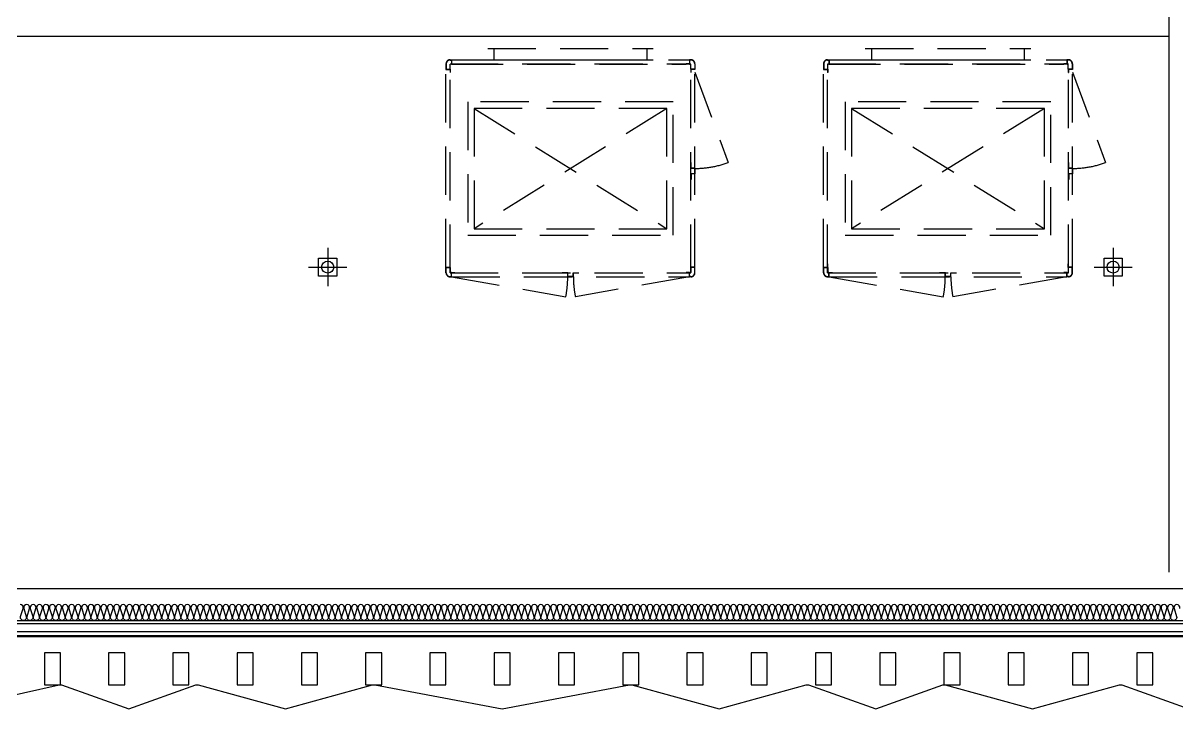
# Model space of a CAD drawing. Header units: millimetres. Extents: x -95754 to 177808, y 34455 to 149960.
# Drawn here: x 134171 to 141354, y 106755 to 111023 of the extents above; entities that cross this region are included whole.
import ezdxf

# ---------------------------------------------------------------- set-up
doc = ezdxf.new("R2010")
doc.units = ezdxf.units.MM
doc.header["$LTSCALE"] = 300
doc.linetypes.add('H1', pattern=[1.5, 1, -0.5])
for name, color, linetype in [('A-ELE-8', 8, 'Continuous'), ('A-ETC-기계', 253, 'H1'), ('A-LOUVER', 6, 'Continuous'), ('A-SYM', 7, 'Continuous'), ('A-WALL-D', 7, 'Continuous'), ('A-지붕바닥', 251, 'Continuous'), ('A-하지철물', 55, 'Continuous'), ('ISL', 251, 'Continuous'), ('복합판넬', 6, 'Continuous'), ('우수계획', 7, 'Continuous')]:
    doc.layers.add(name, color=color, linetype=linetype)
doc.layers.add('A-ETC-AREA', color=21, linetype='Continuous', plot=False)

# ---------------------------------------------------------------- blocks, each defined once
blk = doc.blocks.new('A$Cacae0627')
at = {"layer": '우수계획', "color": 1}
for p, q in [((0, 528), (0, -528)), ((-528, 0), (528, 0))]:
    blk.add_line(p, q, dxfattribs=at)
at = {"layer": '우수계획', "color": 6, "lineweight": -3}
blk.add_lwpolyline([(-250, 250), (250, 250), (250, -250), (-250, -250)], close=True, dxfattribs=at)
blk.add_circle((0, 0), 167, dxfattribs=at)
blk = doc.blocks.new('A$Cfdea7a82')
at = {"layer": 'A-SYM', "xscale": 0.2249999999999964, "yscale": 0.2249999999999964, "zscale": 0.2249999999999964}
blk.add_blockref('A$Cacae0627', (203.8, 118.8, 0), dxfattribs=at)
blk = doc.blocks.new('A$C7EEB4B3A')
for p, q in [((36.2, 25), (0, 25)), ((0, 25), (0, 23.8)), ((35, 23.8), (0, 23.8)), ((35, 0), (35, 23.8)), ((35, 0), (70, 0)), ((36.2, 1.2), (36.2, 25)), ((36.2, 1.2), (68.8, 1.2)), ((68.8, 1.2), (68.8, 25)), ((68.8, 25), (105, 25)), ((70, 0), (70, 23.8)), ((70, 23.8), (105, 23.8)), ((105, 25), (105, 23.8))]:
    blk.add_line(p, q)
blk = doc.blocks.new('A$C86700e7d')
blk.add_line((0, 0), (-563.5, -206))
blk.add_arc((0, 0), 600, 180, 200.0852)
blk = doc.blocks.new('G$CF23F1454')
for p, q in [((-750, 0), (-740, 0)), ((-740, 0), (-740, -25)), ((-740, 0), (740, 0)), ((-515, 70), (515, 70)), ((-515, 0), (515, 0)), ((-475, 0), (-475, 70)), ((475, 70), (475, 0)), ((750, 0), (740, 0)), ((740, 0), (740, -25)), ((-775, -25), (-775, -60)), ((-775, -60), (-750, -60)), ((-775, -1290.1), (-775, -60)), ((-773.4, -25), (-773.4, -58.4)), ((-773.4, -58.4), (-748.4, -58.4)), ((-750, -1.6), (-741.6, -1.6)), ((-750, -1325.1), (-750, -25)), ((-750, -25), (750, -25)), ((-750, -60), (-750, -80)), ((-748.4, -58.4), (-748.4, -26.6)), ((-741.6, -26.6), (-748.4, -26.6)), ((-748.4, -58.4), (-748.4, -80)), ((-741.6, -1.6), (-741.6, -26.6)), ((-741.6, -26.6), (-720, -26.6)), ((-740, -25), (-720, -25)), ((-720, -26.6), (-720, -25)), ((-720, -26.6), (720, -26.6)), ((740, -25), (720, -25)), ((720, -26.6), (720, -25)), ((741.6, -26.6), (720, -26.6)), ((750, -1.6), (741.6, -1.6)), ((741.6, -1.6), (741.6, -26.6)), ((741.6, -26.6), (748.4, -26.6)), ((748.4, -58.4), (748.4, -26.6)), ((773.4, -58.4), (748.4, -58.4)), ((748.4, -58.4), (748.4, -80)), ((750, -1325.1), (750, -25)), ((775, -60), (750, -60)), ((750, -60), (750, -80)), ((773.4, -25), (773.4, -58.4)), ((775, -25), (775, -60)), ((775, -1290.1), (775, -60)), ((-748.4, -80), (-750, -80)), ((748.4, -80), (750, -80)), ((-640, -262.1), (-640, -1092.1)), ((640, -262.1), (-640, -262.1)), ((640, -1092.1), (640, -262.1)), ((-600, -302.1), (-600, -1052.1)), ((-600, -302.1), (600, -1052.1)), ((600, -302.1), (-600, -1052.1)), ((600, -302.1), (-600, -302.1)), ((600, -1052.1), (600, -302.1)), ((-600, -1052.1), (600, -1052.1)), ((-640, -1092.1), (640, -1092.1)), ((-775, -1325.1), (-775, -1290.1)), ((-775, -1290.1), (-750, -1290.1)), ((-773.4, -1325.1), (-773.4, -1291.7)), ((-773.4, -1291.7), (-748.4, -1291.7)), ((-750, -1290.1), (-750, -1270.1)), ((-748.4, -1270.1), (-750, -1270.1)), ((-748.4, -1291.7), (-748.4, -1270.1)), ((-748.4, -1291.7), (-748.4, -1323.5)), ((748.4, -1291.7), (748.4, -1270.1)), ((748.4, -1270.1), (750, -1270.1)), ((773.4, -1291.7), (748.4, -1291.7)), ((748.4, -1291.7), (748.4, -1323.5)), ((750, -1290.1), (750, -1270.1)), ((775, -1290.1), (750, -1290.1)), ((773.4, -1325.1), (773.4, -1291.7)), ((775, -1325.1), (775, -1290.1)), ((-750, -1325.1), (750, -1325.1)), ((-750, -1348.5), (-741.6, -1348.5)), ((-750, -1350.1), (-740, -1350.1)), ((-741.6, -1323.5), (-748.4, -1323.5)), ((-741.6, -1348.5), (-741.6, -1323.5)), ((-741.6, -1323.5), (-720, -1323.5)), ((-740, -1350.1), (-740, -1325.1)), ((-740, -1325.1), (-720, -1325.1)), ((-740, -1350.1), (740, -1350.1)), ((-740, -1350.1), (-29.3, -1475.3)), ((-720, -1323.5), (-720, -1325.1)), ((740, -1350.1), (30.3, -1475.3)), ((741.6, -1323.5), (720, -1323.5)), ((720, -1323.5), (720, -1325.1)), ((740, -1325.1), (720, -1325.1)), ((740, -1350.1), (740, -1325.1)), ((750, -1350.1), (740, -1350.1)), ((741.6, -1348.5), (741.6, -1323.5)), ((741.6, -1323.5), (748.4, -1323.5)), ((750, -1348.5), (741.6, -1348.5))]:
    blk.add_line(p, q)
for centre, radius, start, end in [((-750, -25), 25, 90, 180), ((750, -25), 25, 0, 90), ((-750, -25), 23.4, 90, 180.00287), ((750, -25), 23.4, 359.99713, 90), ((-750, -1325.1), 25, 180, 270), ((-750, -1325.1), 23.4, 179.99713, 270), ((-658.9, -1350.1), 641.9, 348.75274, 0.00458), ((659.9, -1350.1), 641.9, 179.99542, 191.24726), ((750, -1325.1), 25, 270, 0), ((750, -1325.1), 23.4, 270, 0.00287)]:
    blk.add_arc(centre, radius, start, end)
at = {"rotation": 90.00000000000001}
blk.add_blockref('A$C86700e7d', (775, -76.1), dxfattribs=at)
at = {"xscale": -1, "rotation": 89.99999999999997}
blk.add_blockref('A$C7EEB4B3A', (775, -639.9), dxfattribs=at)
at = {"xscale": -1}
blk.add_blockref('A$C7EEB4B3A', (53, -1350.1), dxfattribs=at)
blk = doc.blocks.new('6F_기계장비')
at = {"layer": 'A-ETC-기계'}
for p in [(45025, -37810.9), (47375, -37810.9)]:
    blk.add_blockref('G$CF23F1454', p, dxfattribs=at)

msp = doc.modelspace()

# ---------------------------------------------------------------- linework, layer by layer
at = {"layer": 'A-ELE-8', "elevation": 0}
msp.add_lwpolyline([(133728.6, 106755), (134396.1, 106905), (134396.1, 106905), (134411.1, 106905), (134411.1, 106905), (134828.6, 106755), (135246.1, 106905), (135246.1, 106905), (135261.1, 106905), (135261.1, 106905), (135803.6, 106755), (136346.1, 106905), (136346.1, 106905), (136361.1, 106905), (136361.1, 106905), (137153.6, 106755), (137946.1, 106905), (137946.1, 106905), (137961.1, 106905), (137961.1, 106905), (138503.6, 106755), (139046.1, 106905), (139046.1, 106905), (139061.1, 106905), (139061.1, 106905), (139478.6, 106755), (139896.1, 106905), (139896.1, 106905), (139911.1, 106905), (139911.1, 106905), (140453.6, 106755), (140996.1, 106905), (140996.1, 106905), (141011.1, 106905), (141011.1, 106905), (141428.6, 106755)], dxfattribs=at)
at = {"layer": 'A-ETC-AREA'}
msp.add_lwpolyline([(109303.6, 107505), (145803.6, 107505), (145803.6, 123005), (109303.6, 123005)], close=True, dxfattribs=at)
at = {"layer": 'A-LOUVER', "elevation": 0}
for points in [[(134303.6, 106905), (134403.6, 106905), (134403.6, 107105), (134303.6, 107105)], [(134703.6, 106905), (134803.6, 106905), (134803.6, 107105), (134703.6, 107105)], [(135103.6, 106905), (135203.6, 106905), (135203.6, 107105), (135103.6, 107105)], [(135503.6, 106905), (135603.6, 106905), (135603.6, 107105), (135503.6, 107105)], [(135903.6, 106905), (136003.6, 106905), (136003.6, 107105), (135903.6, 107105)], [(136303.6, 106905), (136403.6, 106905), (136403.6, 107105), (136303.6, 107105)], [(136703.6, 106905), (136803.6, 106905), (136803.6, 107105), (136703.6, 107105)], [(137103.6, 106905), (137203.6, 106905), (137203.6, 107105), (137103.6, 107105)], [(137503.6, 106905), (137603.6, 106905), (137603.6, 107105), (137503.6, 107105)], [(137903.6, 106905), (138003.6, 106905), (138003.6, 107105), (137903.6, 107105)], [(138303.6, 106905), (138403.6, 106905), (138403.6, 107105), (138303.6, 107105)], [(138703.6, 106905), (138803.6, 106905), (138803.6, 107105), (138703.6, 107105)], [(139103.6, 106905), (139203.6, 106905), (139203.6, 107105), (139103.6, 107105)], [(139503.6, 106905), (139603.6, 106905), (139603.6, 107105), (139503.6, 107105)], [(139903.6, 106905), (140003.6, 106905), (140003.6, 107105), (139903.6, 107105)], [(140303.6, 106905), (140403.6, 106905), (140403.6, 107105), (140303.6, 107105)], [(140703.6, 106905), (140803.6, 106905), (140803.6, 107105), (140703.6, 107105)], [(141103.6, 106905), (141203.6, 106905), (141203.6, 107105), (141103.6, 107105)]]:
    msp.add_lwpolyline(points, close=True, dxfattribs=at)
at = {"layer": 'A-WALL-D'}
for p, q in [((141303.6, 119450), (141303.6, 107605)), ((141303.6, 110940), (109403.6, 110940))]:
    msp.add_line(p, q, dxfattribs=at)
at = {"layer": 'A-하지철물', "elevation": 0}
for points in [[(145953.6, 108745), (146173.6, 108745), (146173.6, 107235), (108983.6, 107235), (108983.6, 108345), (109203.6, 108345)], [(145953.6, 108695), (146123.6, 108695), (146123.6, 107285), (109033.6, 107285), (109033.6, 108310), (109203.6, 108310)]]:
    msp.add_lwpolyline(points, dxfattribs=at)
at = {"layer": 'ISL'}
msp.add_lwpolyline([(109103.6, 108345), (109103.6, 107305), (146053.6, 107305), (146053.6, 108745)], dxfattribs=at)
at = {"layer": 'ISL', "elevation": 0}
msp.add_lwpolyline([(141371.2, 107380.8, 0.509267), (141353.6, 107405, 0.509267), (141335.9, 107380.8), (141351.2, 107329.3, -1.372593), (141315.9, 107329.3), (141331.2, 107380.8, 0.509267), (141313.6, 107405, 0.509267), (141295.9, 107380.8), (141311.2, 107329.3, -1.372593), (141275.9, 107329.3), (141291.2, 107380.8, 0.509267), (141273.6, 107405, 0.509267), (141255.9, 107380.8), (141271.2, 107329.3, -1.372593), (141235.9, 107329.3), (141251.2, 107380.8, 0.509267), (141233.6, 107405, 0.509267), (141215.9, 107380.8), (141231.2, 107329.3, -1.372593), (141195.9, 107329.3), (141211.2, 107380.8, 0.509267), (141193.6, 107405, 0.509267), (141175.9, 107380.8), (141191.2, 107329.3, -1.372593), (141155.9, 107329.3), (141171.2, 107380.8, 0.509267), (141153.6, 107405, 0.509267), (141135.9, 107380.8), (141151.2, 107329.3, -1.372593), (141115.9, 107329.3), (141131.2, 107380.8, 0.509267), (141113.6, 107405, 0.509267), (141095.9, 107380.8), (141111.2, 107329.3, -1.372593), (141075.9, 107329.3), (141091.2, 107380.8, 0.509267), (141073.6, 107405, 0.509267), (141055.9, 107380.8), (141071.2, 107329.3, -1.372593), (141035.9, 107329.3), (141051.2, 107380.8, 0.509267), (141033.6, 107405, 0.509267), (141015.9, 107380.8), (141031.2, 107329.3, -1.372593), (140995.9, 107329.3), (141011.2, 107380.8, 0.509267), (140993.6, 107405, 0.509267), (140975.9, 107380.8), (140991.2, 107329.3, -1.372593), (140955.9, 107329.3), (140971.2, 107380.8, 0.509267), (140953.6, 107405, 0.509267), (140935.9, 107380.8), (140951.2, 107329.3, -1.372593), (140915.9, 107329.3), (140931.2, 107380.8, 0.509267), (140913.6, 107405, 0.509267), (140895.9, 107380.8), (140911.2, 107329.3, -1.372593), (140875.9, 107329.3), (140891.2, 107380.8, 0.509267), (140873.6, 107405, 0.509267), (140855.9, 107380.8), (140871.2, 107329.3, -1.372593), (140835.9, 107329.3), (140851.2, 107380.8, 0.509267), (140833.6, 107405, 0.509267), (140815.9, 107380.8), (140831.2, 107329.3, -1.372593), (140795.9, 107329.3), (140811.2, 107380.8, 0.509267), (140793.6, 107405, 0.509267), (140775.9, 107380.8), (140791.2, 107329.3, -1.372593), (140755.9, 107329.3), (140771.2, 107380.8, 0.509267), (140753.6, 107405, 0.509267), (140735.9, 107380.8), (140751.2, 107329.3, -1.372593), (140715.9, 107329.3), (140731.2, 107380.8, 0.509267), (140713.6, 107405, 0.509267), (140695.9, 107380.8), (140711.2, 107329.3, -1.372593), (140675.9, 107329.3), (140691.2, 107380.8, 0.509267), (140673.6, 107405, 0.509267), (140655.9, 107380.8), (140671.2, 107329.3, -1.372593), (140635.9, 107329.3), (140651.2, 107380.8, 0.509267), (140633.6, 107405, 0.509267), (140615.9, 107380.8), (140631.2, 107329.3, -1.372593), (140595.9, 107329.3), (140611.2, 107380.8, 0.509267), (140593.6, 107405, 0.509267), (140575.9, 107380.8), (140591.2, 107329.3, -1.372593), (140555.9, 107329.3), (140571.2, 107380.8, 0.509267), (140553.6, 107405, 0.509267), (140535.9, 107380.8), (140551.2, 107329.3, -1.372593), (140515.9, 107329.3), (140531.2, 107380.8, 0.509267), (140513.6, 107405, 0.509267), (140495.9, 107380.8), (140511.2, 107329.3, -1.372593), (140475.9, 107329.3), (140491.2, 107380.8, 0.509267), (140473.6, 107405, 0.509267), (140455.9, 107380.8), (140471.2, 107329.3, -1.372593), (140435.9, 107329.3), (140451.2, 107380.8, 0.509267), (140433.6, 107405, 0.509267), (140415.9, 107380.8), (140431.2, 107329.3, -1.372593), (140395.9, 107329.3), (140411.2, 107380.8, 0.509267), (140393.6, 107405, 0.509267), (140375.9, 107380.8), (140391.2, 107329.3, -1.372593), (140355.9, 107329.3), (140371.2, 107380.8, 0.509267), (140353.6, 107405, 0.509267), (140335.9, 107380.8), (140351.2, 107329.3, -1.372593), (140315.9, 107329.3), (140331.2, 107380.8, 0.509267), (140313.6, 107405, 0.509267), (140295.9, 107380.8), (140311.2, 107329.3, -1.372593), (140275.9, 107329.3), (140291.2, 107380.8, 0.509267), (140273.6, 107405, 0.509267), (140255.9, 107380.8), (140271.2, 107329.3, -1.372593), (140235.9, 107329.3), (140251.2, 107380.8, 0.509267), (140233.6, 107405, 0.509267), (140215.9, 107380.8), (140231.2, 107329.3, -1.372593), (140195.9, 107329.3), (140211.2, 107380.8, 0.509267), (140193.6, 107405, 0.509267), (140175.9, 107380.8), (140191.2, 107329.3, -1.372593), (140155.9, 107329.3), (140171.2, 107380.8, 0.509267), (140153.6, 107405, 0.509267), (140135.9, 107380.8), (140151.2, 107329.3, -1.372593), (140115.9, 107329.3), (140131.2, 107380.8, 0.509267), (140113.6, 107405, 0.509267), (140095.9, 107380.8), (140111.2, 107329.3, -1.372593), (140075.9, 107329.3), (140091.2, 107380.8, 0.509267), (140073.6, 107405, 0.509267), (140055.9, 107380.8), (140071.2, 107329.3, -1.372593), (140035.9, 107329.3), (140051.2, 107380.8, 0.509267), (140033.6, 107405, 0.509267), (140015.9, 107380.8), (140031.2, 107329.3, -1.372593), (139995.9, 107329.3), (140011.2, 107380.8, 0.509267), (139993.6, 107405, 0.509267), (139975.9, 107380.8), (139991.2, 107329.3, -1.372593), (139955.9, 107329.3), (139971.2, 107380.8, 0.509267), (139953.6, 107405, 0.509267), (139935.9, 107380.8), (139951.2, 107329.3, -1.372593), (139915.9, 107329.3), (139931.2, 107380.8, 0.509267), (139913.6, 107405, 0.509267), (139895.9, 107380.8), (139911.2, 107329.3, -1.372593), (139875.9, 107329.3), (139891.2, 107380.8, 0.509267), (139873.6, 107405, 0.509267), (139855.9, 107380.8), (139871.2, 107329.3, -1.372593), (139835.9, 107329.3), (139851.2, 107380.8, 0.509267), (139833.6, 107405, 0.509267), (139815.9, 107380.8), (139831.2, 107329.3, -1.372593), (139795.9, 107329.3), (139811.2, 107380.8, 0.509267), (139793.6, 107405, 0.509267), (139775.9, 107380.8), (139791.2, 107329.3, -1.372593), (139755.9, 107329.3), (139771.2, 107380.8, 0.509267), (139753.6, 107405, 0.509267), (139735.9, 107380.8), (139751.2, 107329.3, -1.372593), (139715.9, 107329.3), (139731.2, 107380.8, 0.509267), (139713.6, 107405, 0.509267), (139695.9, 107380.8), (139711.2, 107329.3, -1.372593), (139675.9, 107329.3), (139691.2, 107380.8, 0.509267), (139673.6, 107405, 0.509267), (139655.9, 107380.8), (139671.2, 107329.3, -1.372593), (139635.9, 107329.3), (139651.2, 107380.8, 0.509267), (139633.6, 107405, 0.509267), (139615.9, 107380.8), (139631.2, 107329.3, -1.372593), (139595.9, 107329.3), (139611.2, 107380.8, 0.509267), (139593.6, 107405, 0.509267), (139575.9, 107380.8), (139591.2, 107329.3, -1.372593), (139555.9, 107329.3), (139571.2, 107380.8, 0.509267), (139553.6, 107405, 0.509267), (139535.9, 107380.8), (139551.2, 107329.3, -1.372593), (139515.9, 107329.3), (139531.2, 107380.8, 0.509267), (139513.6, 107405, 0.509267), (139495.9, 107380.8), (139511.2, 107329.3, -1.372593), (139475.9, 107329.3), (139491.2, 107380.8, 0.509267), (139473.6, 107405, 0.509267), (139455.9, 107380.8), (139471.2, 107329.3, -1.372593), (139435.9, 107329.3), (139451.2, 107380.8, 0.509267), (139433.6, 107405, 0.509267), (139415.9, 107380.8), (139431.2, 107329.3, -1.372593), (139395.9, 107329.3), (139411.2, 107380.8, 0.509267), (139393.6, 107405, 0.509267), (139375.9, 107380.8), (139391.2, 107329.3, -1.372593), (139355.9, 107329.3), (139371.2, 107380.8, 0.509267), (139353.6, 107405, 0.509267), (139335.9, 107380.8), (139351.2, 107329.3, -1.372593), (139315.9, 107329.3), (139331.2, 107380.8, 0.509267), (139313.6, 107405, 0.509267), (139295.9, 107380.8), (139311.2, 107329.3, -1.372593), (139275.9, 107329.3), (139291.2, 107380.8, 0.509267), (139273.6, 107405, 0.509267), (139255.9, 107380.8), (139271.2, 107329.3, -1.372593), (139235.9, 107329.3), (139251.2, 107380.8, 0.509267), (139233.6, 107405, 0.509267), (139215.9, 107380.8), (139231.2, 107329.3, -1.372593), (139195.9, 107329.3), (139211.2, 107380.8, 0.509267), (139193.6, 107405, 0.509267), (139175.9, 107380.8), (139191.2, 107329.3, -1.372593), (139155.9, 107329.3), (139171.2, 107380.8, 0.509267), (139153.6, 107405, 0.509267), (139135.9, 107380.8), (139151.2, 107329.3, -1.372593), (139115.9, 107329.3), (139131.2, 107380.8, 0.509267), (139113.6, 107405, 0.509267), (139095.9, 107380.8), (139111.2, 107329.3, -1.372593), (139075.9, 107329.3), (139091.2, 107380.8, 0.509267), (139073.6, 107405, 0.509267), (139055.9, 107380.8), (139071.2, 107329.3, -1.372593), (139035.9, 107329.3), (139051.2, 107380.8, 0.509267), (139033.6, 107405, 0.509267), (139015.9, 107380.8), (139031.2, 107329.3, -1.372593), (138995.9, 107329.3), (139011.2, 107380.8, 0.509267), (138993.6, 107405, 0.509267), (138975.9, 107380.8), (138991.2, 107329.3, -1.372593), (138955.9, 107329.3), (138971.2, 107380.8, 0.509267), (138953.6, 107405, 0.509267), (138935.9, 107380.8), (138951.2, 107329.3, -1.372593), (138915.9, 107329.3), (138931.2, 107380.8, 0.509267), (138913.6, 107405, 0.509267), (138895.9, 107380.8), (138911.2, 107329.3, -1.372593), (138875.9, 107329.3), (138891.2, 107380.8, 0.509267), (138873.6, 107405, 0.509267), (138855.9, 107380.8), (138871.2, 107329.3, -1.372593), (138835.9, 107329.3), (138851.2, 107380.8, 0.509267), (138833.6, 107405, 0.509267), (138815.9, 107380.8), (138831.2, 107329.3, -1.372593), (138795.9, 107329.3), (138811.2, 107380.8, 0.509267), (138793.6, 107405, 0.509267), (138775.9, 107380.8), (138791.2, 107329.3, -1.372593), (138755.9, 107329.3), (138771.2, 107380.8, 0.509267), (138753.6, 107405, 0.509267), (138735.9, 107380.8), (138751.2, 107329.3, -1.372593), (138715.9, 107329.3), (138731.2, 107380.8, 0.509267), (138713.6, 107405, 0.509267), (138695.9, 107380.8), (138711.2, 107329.3, -1.372593), (138675.9, 107329.3), (138691.2, 107380.8, 0.509267), (138673.6, 107405, 0.509267), (138655.9, 107380.8), (138671.2, 107329.3, -1.372593), (138635.9, 107329.3), (138651.2, 107380.8, 0.509267), (138633.6, 107405, 0.509267), (138615.9, 107380.8), (138631.2, 107329.3, -1.372593), (138595.9, 107329.3), (138611.2, 107380.8, 0.509267), (138593.6, 107405, 0.509267), (138575.9, 107380.8), (138591.2, 107329.3, -1.372593), (138555.9, 107329.3), (138571.2, 107380.8, 0.509267), (138553.6, 107405, 0.509267), (138535.9, 107380.8), (138551.2, 107329.3, -1.372593), (138515.9, 107329.3), (138531.2, 107380.8, 0.509267), (138513.6, 107405, 0.509267), (138495.9, 107380.8), (138511.2, 107329.3, -1.372593), (138475.9, 107329.3), (138491.2, 107380.8, 0.509267), (138473.6, 107405, 0.509267), (138455.9, 107380.8), (138471.2, 107329.3, -1.372593), (138435.9, 107329.3), (138451.2, 107380.8, 0.509267), (138433.6, 107405, 0.509267), (138415.9, 107380.8), (138431.2, 107329.3, -1.372593), (138395.9, 107329.3), (138411.2, 107380.8, 0.509267), (138393.6, 107405, 0.509267), (138375.9, 107380.8), (138391.2, 107329.3, -1.372593), (138355.9, 107329.3), (138371.2, 107380.8, 0.509267), (138353.6, 107405, 0.509267), (138335.9, 107380.8), (138351.2, 107329.3, -1.372593), (138315.9, 107329.3), (138331.2, 107380.8, 0.509267), (138313.6, 107405, 0.509267), (138295.9, 107380.8), (138311.2, 107329.3, -1.372593), (138275.9, 107329.3), (138291.2, 107380.8, 0.509267), (138273.6, 107405, 0.509267), (138255.9, 107380.8), (138271.2, 107329.3, -1.372593), (138235.9, 107329.3), (138251.2, 107380.8, 0.509267), (138233.6, 107405, 0.509267), (138215.9, 107380.8), (138231.2, 107329.3, -1.372593), (138195.9, 107329.3), (138211.2, 107380.8, 0.509267), (138193.6, 107405, 0.509267), (138175.9, 107380.8), (138191.2, 107329.3, -1.372593), (138155.9, 107329.3), (138171.2, 107380.8, 0.509267), (138153.6, 107405, 0.509267), (138135.9, 107380.8), (138151.2, 107329.3, -1.372593), (138115.9, 107329.3), (138131.2, 107380.8, 0.509267), (138113.6, 107405, 0.509267), (138095.9, 107380.8), (138111.2, 107329.3, -1.372593), (138075.9, 107329.3), (138091.2, 107380.8, 0.509267), (138073.6, 107405, 0.509267), (138055.9, 107380.8), (138071.2, 107329.3, -1.372593), (138035.9, 107329.3), (138051.2, 107380.8, 0.509267), (138033.6, 107405, 0.509267), (138015.9, 107380.8), (138031.2, 107329.3, -1.372593), (137995.9, 107329.3), (138011.2, 107380.8, 0.509267), (137993.6, 107405, 0.509267), (137975.9, 107380.8), (137991.2, 107329.3, -1.372593), (137955.9, 107329.3), (137971.2, 107380.8, 0.509267), (137953.6, 107405, 0.509267), (137935.9, 107380.8), (137951.2, 107329.3, -1.372593), (137915.9, 107329.3), (137931.2, 107380.8, 0.509267), (137913.6, 107405, 0.509267), (137895.9, 107380.8), (137911.2, 107329.3, -1.372593), (137875.9, 107329.3), (137891.2, 107380.8, 0.509267), (137873.6, 107405, 0.509267), (137855.9, 107380.8), (137871.2, 107329.3, -1.372593), (137835.9, 107329.3), (137851.2, 107380.8, 0.509267), (137833.6, 107405, 0.509267), (137815.9, 107380.8), (137831.2, 107329.3, -1.372593), (137795.9, 107329.3), (137811.2, 107380.8, 0.509267), (137793.6, 107405, 0.509267), (137775.9, 107380.8), (137791.2, 107329.3, -1.372593), (137755.9, 107329.3), (137771.2, 107380.8, 0.509267), (137753.6, 107405, 0.509267), (137735.9, 107380.8), (137751.2, 107329.3, -1.372593), (137715.9, 107329.3), (137731.2, 107380.8, 0.509267), (137713.6, 107405, 0.509267), (137695.9, 107380.8), (137711.2, 107329.3, -1.372593), (137675.9, 107329.3), (137691.2, 107380.8, 0.509267), (137673.6, 107405, 0.509267), (137655.9, 107380.8), (137671.2, 107329.3, -1.372593), (137635.9, 107329.3), (137651.2, 107380.8, 0.509267), (137633.6, 107405, 0.509267), (137615.9, 107380.8), (137631.2, 107329.3, -1.372593), (137595.9, 107329.3), (137611.2, 107380.8, 0.509267), (137593.6, 107405, 0.509267), (137575.9, 107380.8), (137591.2, 107329.3, -1.372593), (137555.9, 107329.3), (137571.2, 107380.8, 0.509267), (137553.6, 107405, 0.509267), (137535.9, 107380.8), (137551.2, 107329.3, -1.372593), (137515.9, 107329.3), (137531.2, 107380.8, 0.509267), (137513.6, 107405, 0.509267), (137495.9, 107380.8), (137511.2, 107329.3, -1.372593), (137475.9, 107329.3), (137491.2, 107380.8, 0.509267), (137473.6, 107405, 0.509267), (137455.9, 107380.8), (137471.2, 107329.3, -1.372593), (137435.9, 107329.3), (137451.2, 107380.8, 0.509267), (137433.6, 107405, 0.509267), (137415.9, 107380.8), (137431.2, 107329.3, -1.372593), (137395.9, 107329.3), (137411.2, 107380.8, 0.509267), (137393.6, 107405, 0.509267), (137375.9, 107380.8), (137391.2, 107329.3, -1.372593), (137355.9, 107329.3), (137371.2, 107380.8, 0.509267), (137353.6, 107405, 0.509267), (137335.9, 107380.8), (137351.2, 107329.3, -1.372593), (137315.9, 107329.3), (137331.2, 107380.8, 0.509267), (137313.6, 107405, 0.509267), (137295.9, 107380.8), (137311.2, 107329.3, -1.372593), (137275.9, 107329.3), (137291.2, 107380.8, 0.509267), (137273.6, 107405, 0.509267), (137255.9, 107380.8), (137271.2, 107329.3, -1.372593), (137235.9, 107329.3), (137251.2, 107380.8, 0.509267), (137233.6, 107405, 0.509267), (137215.9, 107380.8), (137231.2, 107329.3, -1.372593), (137195.9, 107329.3), (137211.2, 107380.8, 0.509267), (137193.6, 107405, 0.509267), (137175.9, 107380.8), (137191.2, 107329.3, -1.372593), (137155.9, 107329.3), (137171.2, 107380.8, 0.509267), (137153.6, 107405, 0.509267), (137135.9, 107380.8), (137151.2, 107329.3, -1.372593), (137115.9, 107329.3), (137131.2, 107380.8, 0.509267), (137113.6, 107405, 0.509267), (137095.9, 107380.8), (137111.2, 107329.3, -1.372593), (137075.9, 107329.3), (137091.2, 107380.8, 0.509267), (137073.6, 107405, 0.509267), (137055.9, 107380.8), (137071.2, 107329.3, -1.372593), (137035.9, 107329.3), (137051.2, 107380.8, 0.509267), (137033.6, 107405, 0.509267), (137015.9, 107380.8), (137031.2, 107329.3, -1.372593), (136995.9, 107329.3), (137011.2, 107380.8, 0.509267), (136993.6, 107405, 0.509267), (136975.9, 107380.8), (136991.2, 107329.3, -1.372593), (136955.9, 107329.3), (136971.2, 107380.8, 0.509267), (136953.6, 107405, 0.509267), (136935.9, 107380.8), (136951.2, 107329.3, -1.372593), (136915.9, 107329.3), (136931.2, 107380.8, 0.509267), (136913.6, 107405, 0.509267), (136895.9, 107380.8), (136911.2, 107329.3, -1.372593), (136875.9, 107329.3), (136891.2, 107380.8, 0.509267), (136873.6, 107405, 0.509267), (136855.9, 107380.8), (136871.2, 107329.3, -1.372593), (136835.9, 107329.3), (136851.2, 107380.8, 0.509267), (136833.6, 107405, 0.509267), (136815.9, 107380.8), (136831.2, 107329.3, -1.372593), (136795.9, 107329.3), (136811.2, 107380.8, 0.509267), (136793.6, 107405, 0.509267), (136775.9, 107380.8), (136791.2, 107329.3, -1.372593), (136755.9, 107329.3), (136771.2, 107380.8, 0.509267), (136753.6, 107405, 0.509267), (136735.9, 107380.8), (136751.2, 107329.3, -1.372593), (136715.9, 107329.3), (136731.2, 107380.8, 0.509267), (136713.6, 107405, 0.509267), (136695.9, 107380.8), (136711.2, 107329.3, -1.372593), (136675.9, 107329.3), (136691.2, 107380.8, 0.509267), (136673.6, 107405, 0.509267), (136655.9, 107380.8), (136671.2, 107329.3, -1.372593), (136635.9, 107329.3), (136651.2, 107380.8, 0.509267), (136633.6, 107405, 0.509267), (136615.9, 107380.8), (136631.2, 107329.3, -1.372593), (136595.9, 107329.3), (136611.2, 107380.8, 0.509267), (136593.6, 107405, 0.509267), (136575.9, 107380.8), (136591.2, 107329.3, -1.372593), (136555.9, 107329.3), (136571.2, 107380.8, 0.509267), (136553.6, 107405, 0.509267), (136535.9, 107380.8), (136551.2, 107329.3, -1.372593), (136515.9, 107329.3), (136531.2, 107380.8, 0.509267), (136513.6, 107405, 0.509267), (136495.9, 107380.8), (136511.2, 107329.3, -1.372593), (136475.9, 107329.3), (136491.2, 107380.8, 0.509267), (136473.6, 107405, 0.509267), (136455.9, 107380.8), (136471.2, 107329.3, -1.372593), (136435.9, 107329.3), (136451.2, 107380.8, 0.509267), (136433.6, 107405, 0.509267), (136415.9, 107380.8), (136431.2, 107329.3, -1.372593), (136395.9, 107329.3), (136411.2, 107380.8, 0.509267), (136393.6, 107405, 0.509267), (136375.9, 107380.8), (136391.2, 107329.3, -1.372593), (136355.9, 107329.3), (136371.2, 107380.8, 0.509267), (136353.6, 107405, 0.509267), (136335.9, 107380.8), (136351.2, 107329.3, -1.372593), (136315.9, 107329.3), (136331.2, 107380.8, 0.509267), (136313.6, 107405, 0.509267), (136295.9, 107380.8), (136311.2, 107329.3, -1.372593), (136275.9, 107329.3), (136291.2, 107380.8, 0.509267), (136273.6, 107405, 0.509267), (136255.9, 107380.8), (136271.2, 107329.3, -1.372593), (136235.9, 107329.3), (136251.2, 107380.8, 0.509267), (136233.6, 107405, 0.509267), (136215.9, 107380.8), (136231.2, 107329.3, -1.372593), (136195.9, 107329.3), (136211.2, 107380.8, 0.509267), (136193.6, 107405, 0.509267), (136175.9, 107380.8), (136191.2, 107329.3, -1.372593), (136155.9, 107329.3), (136171.2, 107380.8, 0.509267), (136153.6, 107405, 0.509267), (136135.9, 107380.8), (136151.2, 107329.3, -1.372593), (136115.9, 107329.3), (136131.2, 107380.8, 0.509267), (136113.6, 107405, 0.509267), (136095.9, 107380.8), (136111.2, 107329.3, -1.372593), (136075.9, 107329.3), (136091.2, 107380.8, 0.509267), (136073.6, 107405, 0.509267), (136055.9, 107380.8), (136071.2, 107329.3, -1.372593), (136035.9, 107329.3), (136051.2, 107380.8, 0.509267), (136033.6, 107405, 0.509267), (136015.9, 107380.8), (136031.2, 107329.3, -1.372593), (135995.9, 107329.3), (136011.2, 107380.8, 0.509267), (135993.6, 107405, 0.509267), (135975.9, 107380.8), (135991.2, 107329.3, -1.372593), (135955.9, 107329.3), (135971.2, 107380.8, 0.509267), (135953.6, 107405, 0.509267), (135935.9, 107380.8), (135951.2, 107329.3, -1.372593), (135915.9, 107329.3), (135931.2, 107380.8, 0.509267), (135913.6, 107405, 0.509267), (135895.9, 107380.8), (135911.2, 107329.3, -1.372593), (135875.9, 107329.3), (135891.2, 107380.8, 0.509267), (135873.6, 107405, 0.509267), (135855.9, 107380.8), (135871.2, 107329.3, -1.372593), (135835.9, 107329.3), (135851.2, 107380.8, 0.509267), (135833.6, 107405, 0.509267), (135815.9, 107380.8), (135831.2, 107329.3, -1.372593), (135795.9, 107329.3), (135811.2, 107380.8, 0.509267), (135793.6, 107405, 0.509267), (135775.9, 107380.8), (135791.2, 107329.3, -1.372593), (135755.9, 107329.3), (135771.2, 107380.8, 0.509267), (135753.6, 107405, 0.509267), (135735.9, 107380.8), (135751.2, 107329.3, -1.372593), (135715.9, 107329.3), (135731.2, 107380.8, 0.509267), (135713.6, 107405, 0.509267), (135695.9, 107380.8), (135711.2, 107329.3, -1.372593), (135675.9, 107329.3), (135691.2, 107380.8, 0.509267), (135673.6, 107405, 0.509267), (135655.9, 107380.8), (135671.2, 107329.3, -1.372593), (135635.9, 107329.3), (135651.2, 107380.8, 0.509267), (135633.6, 107405, 0.509267), (135615.9, 107380.8), (135631.2, 107329.3, -1.372593), (135595.9, 107329.3), (135611.2, 107380.8, 0.509267), (135593.6, 107405, 0.509267), (135575.9, 107380.8), (135591.2, 107329.3, -1.372593), (135555.9, 107329.3), (135571.2, 107380.8, 0.509267), (135553.6, 107405, 0.509267), (135535.9, 107380.8), (135551.2, 107329.3, -1.372593), (135515.9, 107329.3), (135531.2, 107380.8, 0.509267), (135513.6, 107405, 0.509267), (135495.9, 107380.8), (135511.2, 107329.3, -1.372593), (135475.9, 107329.3), (135491.2, 107380.8, 0.509267), (135473.6, 107405, 0.509267), (135455.9, 107380.8), (135471.2, 107329.3, -1.372593), (135435.9, 107329.3), (135451.2, 107380.8, 0.509267), (135433.6, 107405, 0.509267), (135415.9, 107380.8), (135431.2, 107329.3, -1.372593), (135395.9, 107329.3), (135411.2, 107380.8, 0.509267), (135393.6, 107405, 0.509267), (135375.9, 107380.8), (135391.2, 107329.3, -1.372593), (135355.9, 107329.3), (135371.2, 107380.8, 0.509267), (135353.6, 107405, 0.509267), (135335.9, 107380.8), (135351.2, 107329.3, -1.372593), (135315.9, 107329.3), (135331.2, 107380.8, 0.509267), (135313.6, 107405, 0.509267), (135295.9, 107380.8), (135311.2, 107329.3, -1.372593), (135275.9, 107329.3), (135291.2, 107380.8, 0.509267), (135273.6, 107405, 0.509267), (135255.9, 107380.8), (135271.2, 107329.3, -1.372593), (135235.9, 107329.3), (135251.2, 107380.8, 0.509267), (135233.6, 107405, 0.509267), (135215.9, 107380.8), (135231.2, 107329.3, -1.372593), (135195.9, 107329.3), (135211.2, 107380.8, 0.509267), (135193.6, 107405, 0.509267), (135175.9, 107380.8), (135191.2, 107329.3, -1.372593), (135155.9, 107329.3), (135171.2, 107380.8, 0.509267), (135153.6, 107405, 0.509267), (135135.9, 107380.8), (135151.2, 107329.3, -1.372593), (135115.9, 107329.3), (135131.2, 107380.8, 0.509267), (135113.6, 107405, 0.509267), (135095.9, 107380.8), (135111.2, 107329.3, -1.372593), (135075.9, 107329.3), (135091.2, 107380.8, 0.509267), (135073.6, 107405, 0.509267), (135055.9, 107380.8), (135071.2, 107329.3, -1.372593), (135035.9, 107329.3), (135051.2, 107380.8, 0.509267), (135033.6, 107405, 0.509267), (135015.9, 107380.8), (135031.2, 107329.3, -1.372593), (134995.9, 107329.3), (135011.2, 107380.8, 0.509267), (134993.6, 107405, 0.509267), (134975.9, 107380.8), (134991.2, 107329.3, -1.372593), (134955.9, 107329.3), (134971.2, 107380.8, 0.509267), (134953.6, 107405, 0.509267), (134935.9, 107380.8), (134951.2, 107329.3, -1.372593), (134915.9, 107329.3), (134931.2, 107380.8, 0.509267), (134913.6, 107405, 0.509267), (134895.9, 107380.8), (134911.2, 107329.3, -1.372593), (134875.9, 107329.3), (134891.2, 107380.8, 0.509267), (134873.6, 107405, 0.509267), (134855.9, 107380.8), (134871.2, 107329.3, -1.372593), (134835.9, 107329.3), (134851.2, 107380.8, 0.509267), (134833.6, 107405, 0.509267), (134815.9, 107380.8), (134831.2, 107329.3, -1.372593), (134795.9, 107329.3), (134811.2, 107380.8, 0.509267), (134793.6, 107405, 0.509267), (134775.9, 107380.8), (134791.2, 107329.3, -1.372593), (134755.9, 107329.3), (134771.2, 107380.8, 0.509267), (134753.6, 107405, 0.509267), (134735.9, 107380.8), (134751.2, 107329.3, -1.372593), (134715.9, 107329.3), (134731.2, 107380.8, 0.509267), (134713.6, 107405, 0.509267), (134695.9, 107380.8), (134711.2, 107329.3, -1.372593), (134675.9, 107329.3), (134691.2, 107380.8, 0.509267), (134673.6, 107405, 0.509267), (134655.9, 107380.8), (134671.2, 107329.3, -1.372593), (134635.9, 107329.3), (134651.2, 107380.8, 0.509267), (134633.6, 107405, 0.509267), (134615.9, 107380.8), (134631.2, 107329.3, -1.372593), (134595.9, 107329.3), (134611.2, 107380.8, 0.509267), (134593.6, 107405, 0.509267), (134575.9, 107380.8), (134591.2, 107329.3, -1.372593), (134555.9, 107329.3), (134571.2, 107380.8, 0.509267), (134553.6, 107405, 0.509267), (134535.9, 107380.8), (134551.2, 107329.3, -1.372593), (134515.9, 107329.3), (134531.2, 107380.8, 0.509267), (134513.6, 107405, 0.509267), (134495.9, 107380.8), (134511.2, 107329.3, -1.372593), (134475.9, 107329.3), (134491.2, 107380.8, 0.509267), (134473.6, 107405, 0.509267), (134455.9, 107380.8), (134471.2, 107329.3, -1.372593), (134435.9, 107329.3), (134451.2, 107380.8, 0.509267), (134433.6, 107405, 0.509267), (134415.9, 107380.8), (134431.2, 107329.3, -1.372593), (134395.9, 107329.3), (134411.2, 107380.8, 0.509267), (134393.6, 107405, 0.509267), (134375.9, 107380.8), (134391.2, 107329.3, -1.372593), (134355.9, 107329.3), (134371.2, 107380.8, 0.509267), (134353.6, 107405, 0.509267), (134335.9, 107380.8), (134351.2, 107329.3, -1.372593), (134315.9, 107329.3), (134331.2, 107380.8, 0.509267), (134313.6, 107405, 0.509267), (134295.9, 107380.8), (134311.2, 107329.3, -1.372593), (134275.9, 107329.3), (134291.2, 107380.8, 0.509267), (134273.6, 107405, 0.509267), (134255.9, 107380.8), (134271.2, 107329.3, -1.372593), (134235.9, 107329.3), (134251.2, 107380.8, 0.509267), (134233.6, 107405, 0.509267), (134215.9, 107380.8), (134231.2, 107329.3, -1.372593), (134195.9, 107329.3), (134211.2, 107380.8, 0.509267), (134193.6, 107405, 0.509267), (134175.9, 107380.8), (134191.2, 107329.3, -1.372593), (134155.9, 107329.3), (134171.2, 107380.8, 0.509267), (134153.6, 107405, 0.509267)], format="xyb", dxfattribs=at)
at = {"layer": '복합판넬', "elevation": 0}
for points in [[(109188.6, 108375), (108953.6, 108375), (108953.6, 107205), (146203.6, 107205), (146203.6, 108775), (145968.6, 108775)], [(145972.6, 108771), (146199.6, 108771), (146199.6, 107209), (108957.6, 107209), (108957.6, 108371), (109184.6, 108371)]]:
    msp.add_lwpolyline(points, dxfattribs=at)

# ---------------------------------------------------------------- block references
at = {"layer": 'A-ETC-기계'}
msp.add_blockref('6F_기계장비', (92553.6, 148605), dxfattribs=at)
at = {"layer": 'A-지붕바닥'}
for p in [(135863.5, 109385.5, 0), (140752.4, 109385.5, 0)]:
    msp.add_blockref('A$Cfdea7a82', p, dxfattribs=at)

doc.saveas('drawing.dxf')
